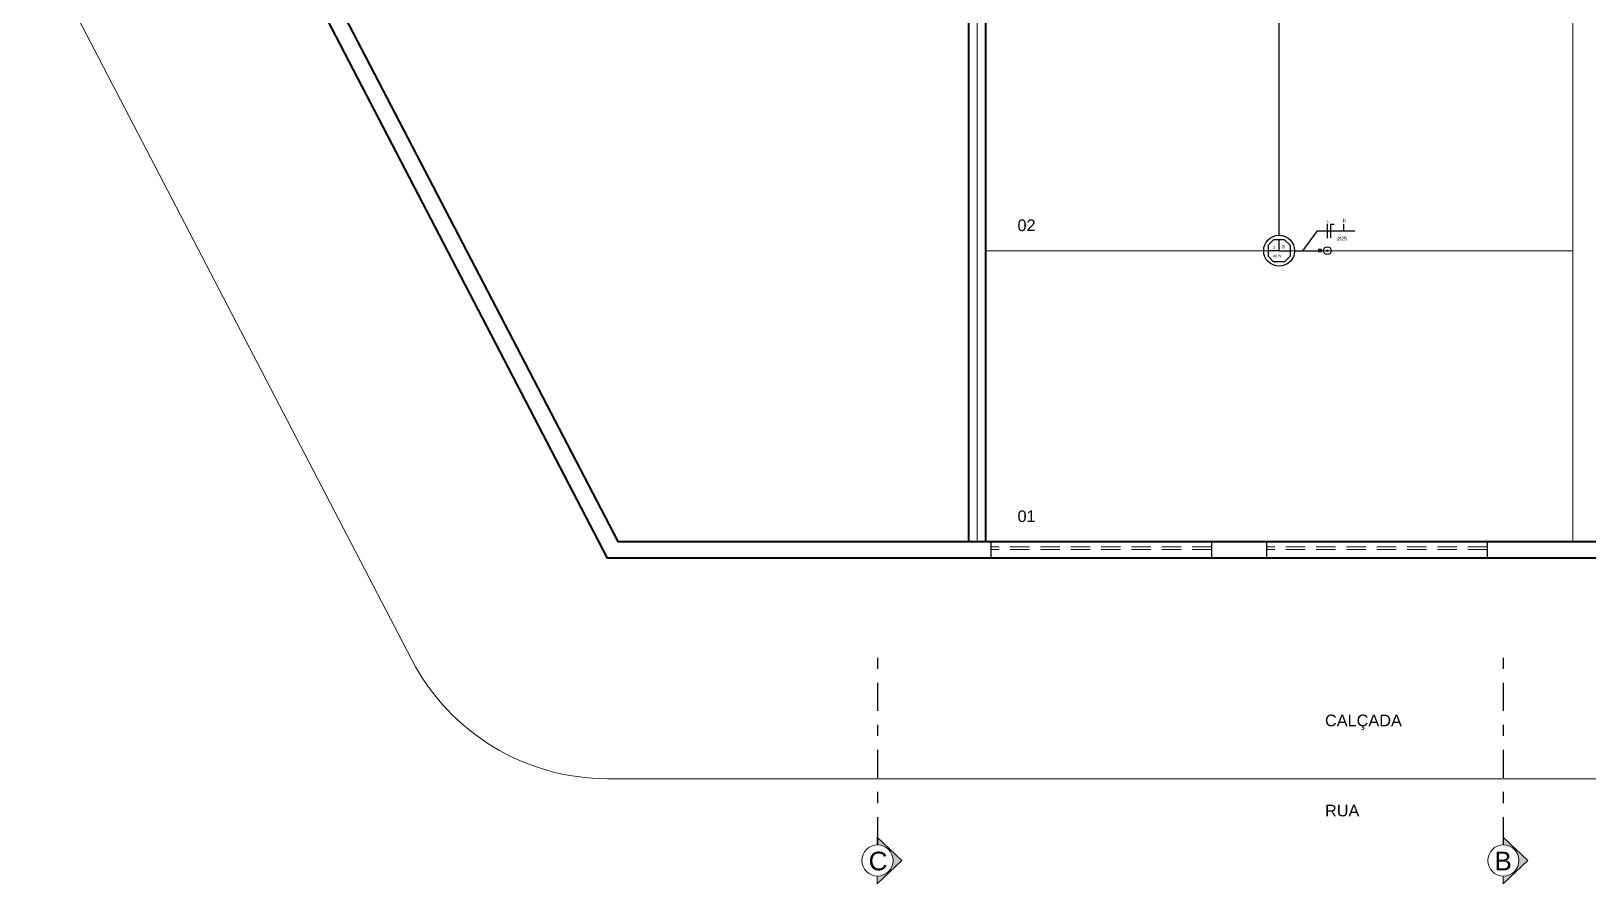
# Model space of a CAD drawing. Header units: millimetres. Extents: x 2991 to 3503, y 2795 to 2987.
# Drawn here: x 3018.13 to 3032.25, y 2805.48 to 2813.21 of the extents above; entities that cross this region are included whole.
import ezdxf
from ezdxf.enums import TextEntityAlignment as Align

# ---------------------------------------------------------------- set-up
doc = ezdxf.new("R2010")
doc.units = ezdxf.units.MM
doc.linetypes.add('DASHDOT', pattern=[25.4, 12.7, -6.35, 0, -6.35])
doc.linetypes.add('HIDDEN', pattern=[0.375, 0.25, -0.125])
for name, color, linetype, lineweight in [('Eixo', 1, 'Continuous', 9), ('ESQ_INTER', 250, 'Continuous', 9), ('IND', 7, 'Continuous', 13), ('Plarga', 7, 'Continuous', 40)]:
    doc.layers.add(name, color=color, linetype=linetype, lineweight=lineweight)
for name, color, linetype in [('ESCO_37_TOMADAS', 3, 'Continuous'), ('ILUMINAÇÃO', 3, 'Continuous'), ('PTF', 1, 'Continuous'), ('PTO', 1, 'Continuous'), ('TET', 172, 'Continuous'), ('TEXTO', 7, 'Continuous')]:
    doc.layers.add(name, color=color, linetype=linetype)
doc.styles.add('arial', font='')
doc.styles.add('ST', font='ROMANS.SHX', dxfattribs={"height": 0.15})
doc.styles.get("Standard").update_dxf_attribs({"font": ''})
doc.styles.get('arial').set_extended_font_data('Arial')
doc.styles.get('Standard').set_extended_font_data('Arial')

# ---------------------------------------------------------------- blocks, each defined once
blk = doc.blocks.new('iv')
at = {"color": 3}
for p, q in [((-0.2, 0.1), (-0.1, 0.2)), ((-0.2, 0.1), (-0.2, -0.1)), ((-0.1, 0.2), (0.1, 0.2)), ((0.1, 0.2), (0.2, 0.1)), ((0.2, 0.1), (0.2, -0.1)), ((-0.1, -0.2), (-0.2, -0.1)), ((-0.1, -0.2), (0.1, -0.2)), ((0.2, -0.1), (0.1, -0.2))]:
    blk.add_line(p, q, dxfattribs=at)
at = {"color": 1}
blk.add_circle((0, 0), 0.28, dxfattribs=at)
at = {"color": 1, "style": 'ST', "flags": 4}
blk.add_attdef('N%%D', text='', height=0.15, dxfattribs=at).set_placement((0.003, -0.074), align=Align.CENTER)
blk = doc.blocks.new('BCAM')
for p, q in [((-0.05, 0), (-0.05, -0.1)), ((-0.05, 0), (0.05, 0)), ((0, 0.099), (0, 0)), ((0.05, 0), (0.05, -0.1)), ((-0.05, -0.1), (0.05, -0.1))]:
    blk.add_line(p, q)
at = {"const_width": 0.049}
blk.add_lwpolyline([(0, 0.234, 1), (0, 0.285, 1)], format="xyb", close=True, dxfattribs=at)
blk.add_circle((0, 0.259), 0.16)

msp = doc.modelspace()

# ---------------------------------------------------------------- hatches: boundary and pattern name
at = {"layer": 'IND'}
for points in [[(3025.804, 2805.899), (3025.804, 2805.828, -1.014778), (3025.804, 2805.547), (3025.804, 2805.476), (3026.026, 2805.688)], [(3031.478, 2805.899), (3031.478, 2805.828, -1.014778), (3031.478, 2805.547), (3031.478, 2805.476), (3031.701, 2805.688)]]:
    msp.add_hatch(color=0, dxfattribs=at).paths.add_polyline_path(points)

# ---------------------------------------------------------------- linework, layer by layer
for q in [(3029.347, 2811.217), (3029.447, 2811.317), (3029.547, 2811.217)]:
    msp.add_line((3029.447, 2811.217), q)
at = {"lineweight": 5}
for points in [[(3008.989, 2836.052), (3023.359, 2808.429), (3039.509, 2808.429)], [(3032.109, 2808.579), (3032.109, 2822.254)], [(3032.109, 2811.217), (3026.784, 2811.217)]]:
    msp.add_lwpolyline(points, dxfattribs=at)
msp.add_lwpolyline([(3007.214, 2835.129), (3021.585, 2807.506, 0.279744), (3023.359, 2806.429), (3039.509, 2806.429)], format="xyb", dxfattribs=at)
for points in [[(3026.834, 2808.579), (3026.834, 2808.429)], [(3028.834, 2808.579), (3028.834, 2808.429)], [(3029.334, 2808.579), (3029.334, 2808.429)], [(3031.334, 2808.579), (3031.334, 2808.429)]]:
    msp.add_lwpolyline(points)
at = {"linetype": 'DASHDOT', "lineweight": 30, "ltscale": 0.02}
for points in [[(3025.808, 2805.828), (3025.808, 2807.528)], [(3031.482, 2805.828), (3031.482, 2807.528)]]:
    msp.add_lwpolyline(points, dxfattribs=at)
at = {"layer": 'Eixo'}
msp.add_lwpolyline([(3026.709, 2808.579), (3026.709, 2819.104)], dxfattribs=at)
at = {"layer": 'ESCO_37_TOMADAS'}
for p, q in [((3029.883, 2811.457), (3029.883, 2811.332)), ((3029.913, 2811.457), (3029.913, 2811.333)), ((3029.913, 2811.457), (3029.945, 2811.457)), ((3030.03, 2811.457), (3030.03, 2811.394))]:
    msp.add_line(p, q, dxfattribs=at)
at = {"layer": 'ESQ_INTER', "linetype": 'HIDDEN', "ltscale": 0.7}
for points in [[(3028.834, 2808.532), (3026.834, 2808.532)], [(3031.334, 2808.532), (3029.334, 2808.532)], [(3028.834, 2808.507), (3026.834, 2808.507)], [(3031.334, 2808.507), (3029.334, 2808.507)]]:
    msp.add_lwpolyline(points, dxfattribs=at)
at = {"layer": 'ILUMINAÇÃO', "color": 3}
for p, q in [((3029.663, 2811.217), (3029.796, 2811.396)), ((3029.796, 2811.396), (3030.133, 2811.396))]:
    msp.add_line(p, q, dxfattribs=at)
at = {"layer": 'IND', "color": 0}
for points in [[(3025.804, 2805.828), (3025.804, 2805.899), (3026.026, 2805.688), (3025.804, 2805.476), (3025.804, 2805.547)], [(3031.478, 2805.828), (3031.478, 2805.899), (3031.701, 2805.688), (3031.478, 2805.476), (3031.478, 2805.547)]]:
    msp.add_lwpolyline(points, dxfattribs=at)
for centre in [(3025.806, 2805.688), (3031.48, 2805.688)]:
    msp.add_circle(centre, 0.141, dxfattribs=at)
at = {"layer": 'Plarga'}
for points in [[(3026.634, 2808.579), (3026.634, 2813.854), (3020.706, 2813.854), (3023.45, 2808.579), (3034.159, 2808.579), (3034.159, 2808.429), (3023.359, 2808.429), (3010.509, 2833.129)], [(3026.634, 2819.104), (3026.834, 2819.104), (3026.834, 2818.704), (3026.784, 2818.704), (3026.784, 2814.254), (3026.834, 2814.254), (3026.834, 2813.854), (3026.784, 2813.854), (3026.784, 2808.579)]]:
    msp.add_lwpolyline(points, dxfattribs=at)
at = {"layer": 'TET'}
for p, q in [((3029.447, 2811.357), (3029.447, 2816.577)), ((3029.587, 2811.217), (3029.805, 2811.217))]:
    msp.add_line(p, q, dxfattribs=at)

# ---------------------------------------------------------------- block references
at = {"layer": 'PTO', "rotation": 270}
for name, p, xscale, yscale, zscale in [('iv', (3029.447, 2811.217), 0.5, 0.5, 0.5), ('BCAM', (3029.827, 2811.217), 0.2191289904175036, 0.2191289904175036, 0.2191289904175036)]:
    msp.add_blockref(name, p, dxfattribs=dict(at, xscale=xscale, yscale=yscale, zscale=zscale))

# ---------------------------------------------------------------- texts
at = {"layer": 'ESCO_37_TOMADAS'}
msp.add_text('40 W', height=0.0235, dxfattribs=at).set_placement((3029.39, 2811.158))
at = {"layer": 'ESCO_37_TOMADAS', "attachment_point": 1}
for s, width, gutter_width, insert, char_height in [('{\\fArial Unicode MS|b0|i0|c0|p34;3}', 0.02522, 0.126, (3029.875, 2811.49), 0.02522), ('{\\fArial Unicode MS|b0|i0|c0|p34;h}', 0.01212, 0.173, (3030.027, 2811.505), 0.03457), ('{\\fArial Unicode MS|b0|i0|c0|p34;3}', 0.02522, 0.126, (3029.393, 2811.261), 0.02522), ('{\\fArial Unicode MS|b0|i0|c0|p34;h}', 0.01212, 0.173, (3029.477, 2811.27), 0.03457)]:
    msp.add_mtext_dynamic_manual_height_columns(s, width=width, gutter_width=gutter_width, heights=[0], dxfattribs=dict(at, insert=insert, char_height=char_height))
at = {"layer": 'IND', "color": 0, "style": 'arial'}
for s, p in [('C', (3025.726, 2805.598)), ('B', (3031.4, 2805.598))]:
    msp.add_text(s, height=0.169, rotation=0.4643, dxfattribs=at).set_placement(p)
at = {"layer": 'PTF', "insert": (3029.974, 2811.344), "char_height": 0.0333, "width": 0.08827, "attachment_point": 1}
msp.add_mtext('∅25', dxfattribs=at)
at = {"layer": 'TEXTO', "style": 'arial'}
for s, p in [('02', (3027.075, 2811.395)), ('01', (3027.075, 2808.757)), ('CALÇADA', (3029.863, 2806.905)), ('RUA', (3029.863, 2806.088))]:
    msp.add_text(s, height=0.1056, dxfattribs=at).set_placement(p)

doc.saveas('drawing.dxf')
